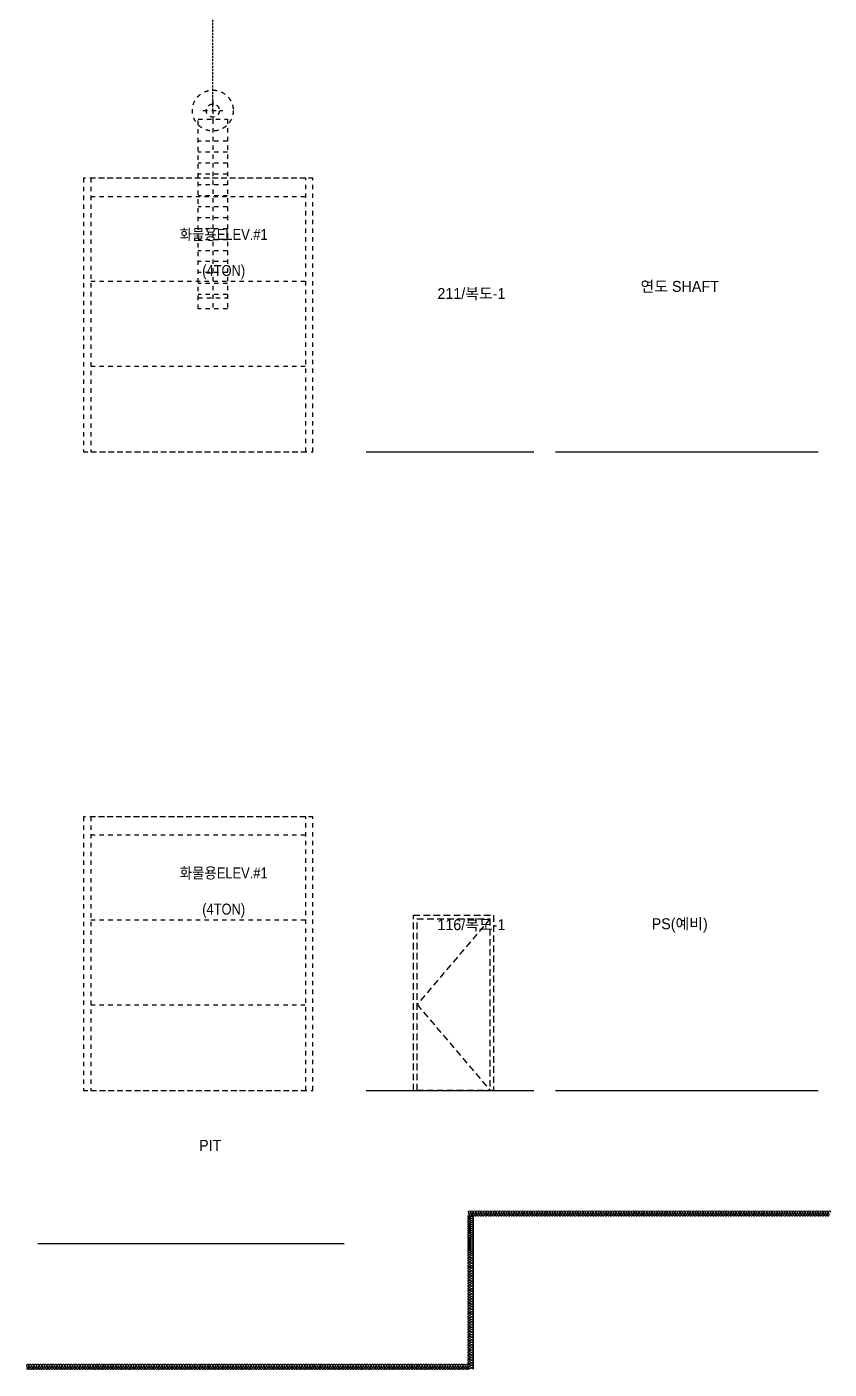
# Model space of a CAD drawing. Header units: millimetres. Extents: x -1320 to 172218, y -4077 to 50350.
# Drawn here: x 13050 to 24050, y -3820 to 14573 of the extents above; entities that cross this region are included whole.
import ezdxf
from ezdxf.enums import TextEntityAlignment as Align

# ---------------------------------------------------------------- set-up
doc = ezdxf.new("R2010")
doc.units = ezdxf.units.MM
doc.header["$LTSCALE"] = 60
for name, pattern in [('HID', [2.3, 1.5, -0.8]), ('HIDDEN', [2, 1, -1]), ('HIDDENX2', [0.75, 0.5, -0.25])]:
    doc.linetypes.add(name, pattern=pattern)
for name, color, linetype in [('8', 8, 'Continuous'), ('A-DOOR-ELE', 5, 'Continuous'), ('A-FIN', 6, 'Continuous'), ('A-무근', 4, 'Continuous'), ('HAT', 8, 'Continuous'), ('hidden', 9, 'HIDDENX2'), ('INSUL', 8, 'Continuous'), ('ISL', 251, 'Continuous')]:
    doc.layers.add(name, color=color, linetype=linetype)
doc.layers.add('NOPLOT-TEXT', color=11, linetype='Continuous', plot=False)
doc.styles.add('Gtx', font='')
doc.styles.get('Gtx').set_extended_font_data('Dotum')

# ---------------------------------------------------------------- blocks, each defined once
blk = doc.blocks.new('A$C7fb89312')
at = {"layer": 'A-DOOR-ELE', "linetype": 'HIDDEN'}
for p, q in [((100, 3500), (3046, 3500)), ((100, 2338), (3046, 2338)), ((100, 1172), (3046, 1172))]:
    blk.add_line(p, q, dxfattribs=at)
at = {"layer": 'A-DOOR-ELE', "linetype": 'HIDDEN', "elevation": 0}
for points in [[(0, 0), (3146, 0), (3146, 3750), (0, 3750)], [(100, 0), (3046, 0), (3046, 3750), (100, 3750)]]:
    blk.add_lwpolyline(points, close=True, dxfattribs=at)

msp = doc.modelspace()

# ---------------------------------------------------------------- linework, layer by layer
at = {"layer": '8', "linetype": 'HIDDEN'}
for p, q in [((15600, 13561), (15600, 13291)), ((15400, 13306), (15800, 13306)), ((15400, 10710), (15400, 13306)), ((15465, 13426), (15735, 13426)), ((15600, 13306), (15600, 10710)), ((15800, 13306), (15800, 10710)), ((15800, 13006), (15400, 13006)), ((15800, 12856), (15400, 12856)), ((15800, 12706), (15400, 12706)), ((15800, 12556), (15400, 12556)), ((15800, 12406), (15400, 12406)), ((15800, 12256), (15400, 12256)), ((15800, 12106), (15400, 12106)), ((15800, 11956), (15400, 11956)), ((15800, 11806), (15400, 11806)), ((15800, 11656), (15400, 11656)), ((15800, 11506), (15400, 11506)), ((15800, 11356), (15400, 11356)), ((15800, 11206), (15400, 11206)), ((15800, 11056), (15400, 11056)), ((15800, 10906), (15400, 10906)), ((15400, 10860), (15800, 10860)), ((15800, 10710), (15400, 10710))]:
    msp.add_line(p, q, dxfattribs=at)
for radius in [280, 90]:
    msp.add_circle((15600, 13426), radius, dxfattribs=at)
at = {"layer": 'A-FIN'}
for p, q in [((17700, 8750), (20000, 8750)), ((20300, 8750), (23900, 8750)), ((17700, 0), (20000, 0)), ((20300, 0), (23900, 0))]:
    msp.add_line(p, q, dxfattribs=at)
at = {"layer": 'A-무근'}
msp.add_line((13200, -2100), (17400, -2100), dxfattribs=at)
at = {"layer": 'HAT', "linetype": 'HID'}
msp.add_line((19450, 0, 0), (18350, 0), dxfattribs=at)
at = {"layer": 'HAT', "linetype": 'HID', "elevation": 0}
for points in [[(18350, 0), (18350, 2400), (19450, 2400), (19450, 0)], [(18400, 0), (18400, 2350), (19400, 2350), (19400, 0)], [(19400, 2350), (18400, 1175), (19400, 0)]]:
    msp.add_lwpolyline(points, dxfattribs=at)
at = {"layer": 'hidden'}
msp.add_line((15600, 13426), (15600, 48810), dxfattribs=at)
at = {"layer": 'INSUL'}
msp.add_line((19170, -1720), (19170, -3820), dxfattribs=at)
at = {"layer": 'ISL', "elevation": 0}
msp.add_lwpolyline([(19100, -1720, 0.004006), (19100, -1720, 0.524856), (19113, -1701), (19105, -1669, -1.449198), (19131, -1669), (19122, -1701, 0.524856), (19135, -1720, 0.524856), (19148, -1701), (19140, -1669, -1.449198), (19166, -1669), (19157, -1701, 0.524856), (19170, -1720, 0.524856), (19183, -1701), (19175, -1669, -1.449198), (19201, -1669), (19192, -1701, 0.524856), (19205, -1720, 0.524856), (19218, -1701), (19210, -1669, -1.449198), (19236, -1669), (19227, -1701, 0.524856), (19240, -1720, 0.524856), (19253, -1701), (19245, -1669, -1.449198), (19271, -1669), (19262, -1701, 0.524856), (19275, -1720, 0.524856), (19288, -1701), (19280, -1669, -1.449198), (19306, -1669), (19297, -1701, 0.524856), (19310, -1720, 0.524856), (19323, -1701), (19315, -1669, -1.449198), (19341, -1669), (19332, -1701, 0.524856), (19345, -1720, 0.524856), (19358, -1701), (19350, -1669, -1.449198), (19376, -1669), (19367, -1701, 0.524856), (19380, -1720, 0.524856), (19393, -1701), (19385, -1669, -1.449198), (19411, -1669), (19402, -1701, 0.524856), (19415, -1720, 0.524856), (19428, -1701), (19420, -1669, -1.449198), (19446, -1669), (19437, -1701, 0.524856), (19450, -1720, 0.524856), (19463, -1701), (19455, -1669, -1.449198), (19481, -1669), (19472, -1701, 0.524856), (19485, -1720, 0.524856), (19498, -1701), (19490, -1669, -1.449198), (19516, -1669), (19507, -1701, 0.524856), (19520, -1720, 0.524856), (19533, -1701), (19525, -1669, -1.449198), (19551, -1669), (19542, -1701, 0.524856), (19555, -1720, 0.524856), (19568, -1701), (19560, -1669, -1.449198), (19586, -1669), (19577, -1701, 0.524856), (19590, -1720, 0.524856), (19603, -1701), (19595, -1669, -1.449198), (19621, -1669), (19612, -1701, 0.524856), (19625, -1720, 0.524856), (19638, -1701), (19630, -1669, -1.449198), (19656, -1669), (19647, -1701, 0.524856), (19660, -1720, 0.524856), (19673, -1701), (19665, -1669, -1.449198), (19691, -1669), (19682, -1701, 0.524856), (19695, -1720, 0.524856), (19708, -1701), (19700, -1669, -1.449198), (19726, -1669), (19717, -1701, 0.524856), (19730, -1720, 0.524856), (19743, -1701), (19735, -1669, -1.449198), (19761, -1669), (19752, -1701, 0.524856), (19765, -1720, 0.524856), (19778, -1701), (19770, -1669, -1.449198), (19796, -1669), (19787, -1701, 0.524856), (19800, -1720, 0.524856), (19813, -1701), (19805, -1669, -1.449198), (19831, -1669), (19822, -1701, 0.524856), (19835, -1720, 0.524856), (19848, -1701), (19840, -1669, -1.449198), (19866, -1669), (19857, -1701, 0.524856), (19870, -1720, 0.524856), (19883, -1701), (19875, -1669, -1.449198), (19901, -1669), (19892, -1701, 0.524856), (19905, -1720, 0.524856), (19918, -1701), (19910, -1669, -1.449198), (19936, -1669), (19927, -1701, 0.524856), (19940, -1720, 0.524856), (19953, -1701), (19945, -1669, -1.449198), (19971, -1669), (19962, -1701, 0.524856), (19975, -1720, 0.524856), (19988, -1701), (19980, -1669, -1.449198), (20006, -1669), (19997, -1701, 0.524856), (20010, -1720, 0.524856), (20023, -1701), (20015, -1669, -1.449198), (20041, -1669), (20032, -1701, 0.524856), (20045, -1720, 0.524856), (20058, -1701), (20050, -1669, -1.449198), (20076, -1669), (20067, -1701, 0.524856), (20080, -1720, 0.524856), (20093, -1701), (20085, -1669, -1.449198), (20111, -1669), (20102, -1701, 0.524856), (20115, -1720, 0.524856), (20128, -1701), (20120, -1669, -1.449198), (20146, -1669), (20137, -1701, 0.524856), (20150, -1720, 0.524856), (20163, -1701), (20155, -1669, -1.449198), (20181, -1669), (20172, -1701, 0.524856), (20185, -1720, 0.524856), (20198, -1701), (20190, -1669, -1.449198), (20216, -1669), (20207, -1701, 0.524856), (20220, -1720, 0.524856), (20233, -1701), (20225, -1669, -1.449198), (20251, -1669), (20242, -1701, 0.524856), (20255, -1720, 0.524856), (20268, -1701), (20260, -1669, -1.449198), (20286, -1669), (20277, -1701, 0.524856), (20290, -1720, 0.524856), (20303, -1701), (20295, -1669, -1.449198), (20321, -1669), (20312, -1701, 0.524856), (20325, -1720, 0.524856), (20338, -1701), (20330, -1669, -1.449198), (20356, -1669), (20347, -1701, 0.524856), (20360, -1720, 0.524856), (20373, -1701), (20365, -1669, -1.449198), (20391, -1669), (20382, -1701, 0.524856), (20395, -1720, 0.524856), (20408, -1701), (20400, -1669, -1.449198), (20426, -1669), (20417, -1701, 0.524856), (20430, -1720, 0.524856), (20443, -1701), (20435, -1669, -1.449198), (20461, -1669), (20452, -1701, 0.524856), (20465, -1720, 0.524856), (20478, -1701), (20470, -1669, -1.449198), (20496, -1669), (20487, -1701, 0.524856), (20500, -1720, 0.524856), (20513, -1701), (20505, -1669, -1.449198), (20531, -1669), (20522, -1701, 0.524856), (20535, -1720, 0.524856), (20548, -1701), (20540, -1669, -1.449198), (20566, -1669), (20557, -1701, 0.524856), (20570, -1720, 0.524856), (20583, -1701), (20575, -1669, -1.449198), (20601, -1669), (20592, -1701, 0.524856), (20605, -1720, 0.524856), (20618, -1701), (20610, -1669, -1.449198), (20636, -1669), (20627, -1701, 0.524856), (20640, -1720, 0.524856), (20653, -1701), (20645, -1669, -1.449198), (20671, -1669), (20662, -1701, 0.524856), (20675, -1720, 0.524856), (20688, -1701), (20680, -1669, -1.449198), (20706, -1669), (20697, -1701, 0.524856), (20710, -1720, 0.524856), (20723, -1701), (20715, -1669, -1.449198), (20741, -1669), (20732, -1701, 0.524856), (20745, -1720, 0.524856), (20758, -1701), (20750, -1669, -1.449198), (20776, -1669), (20767, -1701, 0.524856), (20780, -1720, 0.524856), (20793, -1701), (20785, -1669, -1.449198), (20811, -1669), (20802, -1701, 0.524856), (20815, -1720, 0.524856), (20828, -1701), (20820, -1669, -1.449198), (20846, -1669), (20837, -1701, 0.524856), (20850, -1720, 0.524856), (20863, -1701), (20855, -1669, -1.449198), (20881, -1669), (20872, -1701, 0.524856), (20885, -1720, 0.524856), (20898, -1701), (20890, -1669, -1.449198), (20916, -1669), (20907, -1701, 0.524856), (20920, -1720, 0.524856), (20933, -1701), (20925, -1669, -1.449198), (20951, -1669), (20942, -1701, 0.524856), (20955, -1720, 0.524856), (20968, -1701), (20960, -1669, -1.449198), (20986, -1669), (20977, -1701, 0.524856), (20990, -1720, 0.524856), (21003, -1701), (20995, -1669, -1.449198), (21021, -1669), (21012, -1701, 0.524856), (21025, -1720, 0.524856), (21038, -1701), (21030, -1669, -1.449198), (21056, -1669), (21047, -1701, 0.524856), (21060, -1720, 0.524856), (21073, -1701), (21065, -1669, -1.449198), (21091, -1669), (21082, -1701, 0.524856), (21095, -1720, 0.524856), (21108, -1701), (21100, -1669, -1.449198), (21126, -1669), (21117, -1701, 0.524856), (21130, -1720, 0.524856), (21143, -1701), (21135, -1669, -1.449198), (21161, -1669), (21152, -1701, 0.524856), (21165, -1720, 0.524856), (21178, -1701), (21170, -1669, -1.449198), (21196, -1669), (21187, -1701, 0.524856), (21200, -1720, 0.524856), (21213, -1701), (21205, -1669, -1.449198), (21231, -1669), (21222, -1701, 0.524856), (21235, -1720, 0.524856), (21248, -1701), (21240, -1669, -1.449198), (21266, -1669), (21257, -1701, 0.524856), (21270, -1720, 0.524856), (21283, -1701), (21275, -1669, -1.449198), (21301, -1669), (21292, -1701, 0.524856), (21305, -1720, 0.524856), (21318, -1701), (21310, -1669, -1.449198), (21336, -1669), (21327, -1701, 0.524856), (21340, -1720, 0.524856), (21353, -1701), (21345, -1669, -1.449198), (21371, -1669), (21362, -1701, 0.524856), (21375, -1720, 0.524856), (21388, -1701), (21380, -1669, -1.449198), (21406, -1669), (21397, -1701, 0.524856), (21410, -1720, 0.524856), (21423, -1701), (21415, -1669, -1.449198), (21441, -1669), (21432, -1701, 0.524856), (21445, -1720, 0.524856), (21458, -1701), (21450, -1669, -1.449198), (21476, -1669), (21467, -1701, 0.524856), (21480, -1720, 0.524856), (21493, -1701), (21485, -1669, -1.449198), (21511, -1669), (21502, -1701, 0.524856), (21515, -1720, 0.524856), (21528, -1701), (21520, -1669, -1.449198), (21546, -1669), (21537, -1701, 0.524856), (21550, -1720, 0.524856), (21563, -1701), (21555, -1669, -1.449198), (21581, -1669), (21572, -1701, 0.524856), (21585, -1720, 0.524856), (21598, -1701), (21590, -1669, -1.449198), (21616, -1669), (21607, -1701, 0.524856), (21620, -1720, 0.524856), (21633, -1701), (21625, -1669, -1.449198), (21651, -1669), (21642, -1701, 0.524856), (21655, -1720, 0.524856), (21668, -1701), (21660, -1669, -1.449198), (21686, -1669), (21677, -1701, 0.524856), (21690, -1720, 0.524856), (21703, -1701), (21695, -1669, -1.449198), (21721, -1669), (21712, -1701, 0.524856), (21725, -1720, 0.524856), (21738, -1701), (21730, -1669, -1.449198), (21756, -1669), (21747, -1701, 0.524856), (21760, -1720, 0.524856), (21773, -1701), (21765, -1669, -1.449198), (21791, -1669), (21782, -1701, 0.524856), (21795, -1720, 0.524856), (21808, -1701), (21800, -1669, -1.449198), (21826, -1669), (21817, -1701, 0.524856), (21830, -1720, 0.524856), (21843, -1701), (21835, -1669, -1.449198), (21861, -1669), (21852, -1701, 0.524856), (21865, -1720, 0.524856), (21878, -1701), (21870, -1669, -1.449198), (21896, -1669), (21887, -1701, 0.524856), (21900, -1720, 0.524856), (21913, -1701), (21905, -1669, -1.449198), (21931, -1669), (21922, -1701, 0.524856), (21935, -1720, 0.524856), (21948, -1701), (21940, -1669, -1.449198), (21966, -1669), (21957, -1701, 0.524856), (21970, -1720, 0.524856), (21983, -1701), (21975, -1669, -1.449198), (22001, -1669), (21992, -1701, 0.524856), (22005, -1720, 0.524856), (22018, -1701), (22010, -1669, -1.449198), (22036, -1669), (22027, -1701, 0.524856), (22040, -1720, 0.524856), (22053, -1701), (22045, -1669, -1.449198), (22071, -1669), (22062, -1701, 0.524856), (22075, -1720, 0.524856), (22088, -1701), (22080, -1669, -1.449198), (22106, -1669), (22097, -1701, 0.524856), (22110, -1720, 0.524856), (22123, -1701), (22115, -1669, -1.449198), (22141, -1669), (22132, -1701, 0.524856), (22145, -1720, 0.524856), (22158, -1701), (22150, -1669, -1.449198), (22176, -1669), (22167, -1701, 0.524856), (22180, -1720, 0.524856), (22193, -1701), (22185, -1669, -1.449198), (22211, -1669), (22202, -1701, 0.524856), (22215, -1720, 0.524856), (22228, -1701), (22220, -1669, -1.449198), (22246, -1669), (22237, -1701, 0.524856), (22250, -1720, 0.524856), (22263, -1701), (22255, -1669, -1.449198), (22281, -1669), (22272, -1701, 0.524856), (22285, -1720, 0.524856), (22298, -1701), (22290, -1669, -1.449198), (22316, -1669), (22307, -1701, 0.524856), (22320, -1720, 0.524856), (22333, -1701), (22325, -1669, -1.449198), (22351, -1669), (22342, -1701, 0.524856), (22355, -1720, 0.524856), (22368, -1701), (22360, -1669, -1.449198), (22386, -1669), (22377, -1701, 0.524856), (22390, -1720, 0.524856), (22403, -1701), (22395, -1669, -1.449198), (22421, -1669), (22412, -1701, 0.524856), (22425, -1720, 0.524856), (22438, -1701), (22430, -1669, -1.449198), (22456, -1669), (22447, -1701, 0.524856), (22460, -1720, 0.524856), (22473, -1701), (22465, -1669, -1.449198), (22491, -1669), (22482, -1701, 0.524856), (22495, -1720, 0.524856), (22508, -1701), (22500, -1669, -1.449198), (22526, -1669), (22517, -1701, 0.524856), (22530, -1720, 0.524856), (22543, -1701), (22535, -1669, -1.449198), (22561, -1669), (22552, -1701, 0.524856), (22565, -1720, 0.524856), (22578, -1701), (22570, -1669, -1.449198), (22596, -1669), (22587, -1701, 0.524856), (22600, -1720, 0.524856), (22613, -1701), (22605, -1669, -1.449198), (22631, -1669), (22622, -1701, 0.524856), (22635, -1720, 0.524856), (22648, -1701), (22640, -1669, -1.449198), (22666, -1669), (22657, -1701, 0.524856), (22670, -1720, 0.524856), (22683, -1701), (22675, -1669, -1.449198), (22701, -1669), (22692, -1701, 0.524856), (22705, -1720, 0.524856), (22718, -1701), (22710, -1669, -1.449198), (22736, -1669), (22727, -1701, 0.524856), (22740, -1720, 0.524856), (22753, -1701), (22745, -1669, -1.449198), (22771, -1669), (22762, -1701, 0.524856), (22775, -1720, 0.524856), (22788, -1701), (22780, -1669, -1.449198), (22806, -1669), (22797, -1701, 0.524856), (22810, -1720, 0.524856), (22823, -1701), (22815, -1669, -1.449198), (22841, -1669), (22832, -1701, 0.524856), (22845, -1720, 0.524856), (22858, -1701), (22850, -1669, -1.449198), (22876, -1669), (22867, -1701, 0.524856), (22880, -1720, 0.524856), (22893, -1701), (22885, -1669, -1.449198), (22911, -1669), (22902, -1701, 0.524856), (22915, -1720, 0.524856), (22928, -1701), (22920, -1669, -1.449198), (22946, -1669), (22937, -1701, 0.524856), (22950, -1720, 0.524856), (22963, -1701), (22955, -1669, -1.449198), (22981, -1669), (22972, -1701, 0.524856), (22985, -1720, 0.524856), (22998, -1701), (22990, -1669, -1.449198), (23016, -1669), (23007, -1701, 0.524856), (23020, -1720, 0.524856), (23033, -1701), (23025, -1669, -1.449198), (23051, -1669), (23042, -1701, 0.524856), (23055, -1720, 0.524856), (23068, -1701), (23060, -1669, -1.449198), (23086, -1669), (23077, -1701, 0.524856), (23090, -1720, 0.524856), (23103, -1701), (23095, -1669, -1.449198), (23121, -1669), (23112, -1701, 0.524856), (23125, -1720, 0.524856), (23138, -1701), (23130, -1669, -1.449198), (23156, -1669), (23147, -1701, 0.524856), (23160, -1720, 0.524856), (23173, -1701), (23165, -1669, -1.449198), (23191, -1669), (23182, -1701, 0.524856), (23195, -1720, 0.524856), (23208, -1701), (23200, -1669, -1.449198), (23226, -1669), (23217, -1701, 0.524856), (23230, -1720, 0.524856), (23243, -1701), (23235, -1669, -1.449198), (23261, -1669), (23252, -1701, 0.524856), (23265, -1720, 0.524856), (23278, -1701), (23270, -1669, -1.449198), (23296, -1669), (23287, -1701, 0.524856), (23300, -1720, 0.524856), (23313, -1701), (23305, -1669, -1.449198), (23331, -1669), (23322, -1701, 0.524856), (23335, -1720, 0.524856), (23348, -1701), (23340, -1669, -1.449198), (23366, -1669), (23357, -1701, 0.524856), (23370, -1720, 0.524856), (23383, -1701), (23375, -1669, -1.449198), (23401, -1669), (23392, -1701, 0.524856), (23405, -1720, 0.524856), (23418, -1701), (23410, -1669, -1.449198), (23436, -1669), (23427, -1701, 0.524856), (23440, -1720, 0.524856), (23453, -1701), (23445, -1669, -1.449198), (23471, -1669), (23462, -1701, 0.524856), (23475, -1720, 0.524856), (23488, -1701), (23480, -1669, -1.449198), (23506, -1669), (23497, -1701, 0.524856), (23510, -1720, 0.524856), (23523, -1701), (23515, -1669, -1.449198), (23541, -1669), (23532, -1701, 0.524856), (23545, -1720, 0.524856), (23558, -1701), (23550, -1669, -1.449198), (23576, -1669), (23567, -1701, 0.524856), (23580, -1720, 0.524856), (23593, -1701), (23585, -1669, -1.449198), (23611, -1669), (23602, -1701, 0.524856), (23615, -1720, 0.524856), (23628, -1701), (23620, -1669, -1.449198), (23646, -1669), (23637, -1701, 0.524856), (23650, -1720, 0.524856), (23663, -1701), (23655, -1669, -1.449198), (23681, -1669), (23672, -1701, 0.524856), (23685, -1720, 0.524856), (23698, -1701), (23690, -1669, -1.449198), (23716, -1669), (23707, -1701, 0.524856), (23720, -1720, 0.524856), (23733, -1701), (23725, -1669, -1.449198), (23751, -1669), (23742, -1701, 0.524856), (23755, -1720, 0.524856), (23768, -1701), (23760, -1669, -1.449198), (23786, -1669), (23777, -1701, 0.524856), (23790, -1720, 0.524856), (23803, -1701), (23795, -1669, -1.449198), (23821, -1669), (23812, -1701, 0.524856), (23825, -1720, 0.524856), (23838, -1701), (23830, -1669, -1.449198), (23856, -1669), (23847, -1701, 0.524856), (23860, -1720, 0.524856), (23873, -1701), (23865, -1669, -1.449198), (23891, -1669), (23882, -1701, 0.524856), (23895, -1720, 0.524856), (23908, -1701), (23900, -1669, -1.449198), (23926, -1669), (23917, -1701, 0.524856), (23930, -1720, 0.524856), (23943, -1701), (23935, -1669, -1.449198), (23961, -1669), (23952, -1701, 0.524856), (23965, -1720, 0.524856), (23978, -1701), (23970, -1669, -1.449198), (23996, -1669), (23987, -1701, 0.524856), (24000, -1720, 0.524856), (24013, -1701), (24005, -1669, -1.449198), (24031, -1669), (24022, -1701, 0.524856), (24035, -1720, 0.524856), (24048, -1701), (24040, -1669, -1.449198), (24066, -1669)], format="xyb", dxfattribs=at)
at = {"layer": 'ISL'}
for points in [[(19170, -2245, 0.509267), (19153, -2233), (19117, -2243, -1.372593), (19117, -2219), (19153, -2229, 0.509267), (19170, -2217, 0.509267), (19153, -2205), (19117, -2215, -1.372593), (19117, -2191), (19153, -2201, 0.509267), (19170, -2189, 0.509267), (19153, -2177), (19117, -2187, -1.372593), (19117, -2163), (19153, -2173, 0.509267), (19170, -2161, 0.509267), (19153, -2149), (19117, -2159, -1.372593), (19117, -2135), (19153, -2145, 0.509267), (19170, -2133, 0.509267), (19153, -2121), (19117, -2131, -1.372593), (19117, -2107), (19153, -2117, 0.509267), (19170, -2105, 0.509267), (19153, -2093), (19117, -2103, -1.372593), (19117, -2079), (19153, -2089, 0.509267), (19170, -2077, 0.509267), (19153, -2065), (19117, -2075, -1.372593), (19117, -2051), (19153, -2061, 0.509267), (19170, -2049, 0.509267), (19153, -2037), (19117, -2047, -1.372593), (19117, -2023), (19153, -2033, 0.509267), (19170, -2021, 0.509267), (19153, -2009), (19117, -2019, -1.372593), (19117, -1995), (19153, -2005, 0.509267), (19170, -1993, 0.509267), (19153, -1981), (19117, -1991, -1.372593), (19117, -1967), (19153, -1977, 0.509267), (19170, -1965, 0.509267), (19153, -1953), (19117, -1963, -1.372593), (19117, -1939), (19153, -1949, 0.509267), (19170, -1937, 0.509267), (19153, -1925), (19117, -1935, -1.372593), (19117, -1911), (19153, -1921, 0.509267), (19170, -1909, 0.509267), (19153, -1897), (19117, -1907, -1.372593), (19117, -1883), (19153, -1893, 0.509267), (19170, -1881, 0.509267), (19153, -1869), (19117, -1879, -1.372593), (19117, -1855), (19153, -1865, 0.509267), (19170, -1853, 0.509267), (19153, -1841), (19117, -1851, -1.372593), (19117, -1827), (19153, -1837, 0.509267), (19170, -1825, 0.509267), (19153, -1813), (19117, -1823, -1.372593), (19117, -1799), (19153, -1809, 0.509267), (19170, -1797, 0.509267), (19153, -1785), (19117, -1795, -1.372593), (19117, -1771), (19153, -1781, 0.509267), (19170, -1769, 0.509267), (19153, -1757), (19117, -1767, -1.372593), (19117, -1743), (19153, -1753, 0.509267), (19170, -1741, 0.509267), (19153, -1729), (19117, -1739, -1.372593), (19117, -1715), (19153, -1725, 0.509267), (19170, -1713)], [(19170, -3820, 0.524856), (19151, -3807), (19119, -3816, -1.449198), (19119, -3789), (19151, -3798, 0.524856), (19170, -3785, 0.524856), (19151, -3772), (19119, -3781, -1.449198), (19119, -3754), (19151, -3763, 0.524856), (19170, -3750, 0.524856), (19151, -3737), (19119, -3746, -1.449198), (19119, -3719), (19151, -3728, 0.524856), (19170, -3715, 0.524856), (19151, -3702), (19119, -3711, -1.449198), (19119, -3684), (19151, -3693, 0.524856), (19170, -3680, 0.524856), (19151, -3667), (19119, -3676, -1.449198), (19119, -3649), (19151, -3658, 0.524856), (19170, -3645, 0.524856), (19151, -3632), (19119, -3641, -1.449198), (19119, -3614), (19151, -3623, 0.524856), (19170, -3610, 0.524856), (19151, -3597), (19119, -3606, -1.449198), (19119, -3579), (19151, -3588, 0.524856), (19170, -3575, 0.524856), (19151, -3562), (19119, -3571, -1.449198), (19119, -3544), (19151, -3553, 0.524856), (19170, -3540, 0.524856), (19151, -3527), (19119, -3536, -1.449198), (19119, -3509), (19151, -3518, 0.524856), (19170, -3505, 0.524856), (19151, -3492), (19119, -3501, -1.449198), (19119, -3474), (19151, -3483, 0.524856), (19170, -3470, 0.524856), (19151, -3457), (19119, -3466, -1.449198), (19119, -3439), (19151, -3448, 0.524856), (19170, -3435, 0.524856), (19151, -3422), (19119, -3431, -1.449198), (19119, -3404), (19151, -3413, 0.524856), (19170, -3400, 0.524856), (19151, -3387), (19119, -3396, -1.449198), (19119, -3369), (19151, -3378, 0.524856), (19170, -3365, 0.524856), (19151, -3352), (19119, -3361, -1.449198), (19119, -3334), (19151, -3343, 0.524856), (19170, -3330, 0.524856), (19151, -3317), (19119, -3326, -1.449198), (19119, -3299), (19151, -3308, 0.524856), (19170, -3295, 0.524856), (19151, -3282), (19119, -3291, -1.449198), (19119, -3264), (19151, -3273, 0.524856), (19170, -3260, 0.524856), (19151, -3247), (19119, -3256, -1.449198), (19119, -3229), (19151, -3238, 0.524856), (19170, -3225, 0.524856), (19151, -3212), (19119, -3221, -1.449198), (19119, -3194), (19151, -3203, 0.524856), (19170, -3190, 0.524856), (19151, -3177), (19119, -3186, -1.449198), (19119, -3159), (19151, -3168, 0.524856), (19170, -3155, 0.524856), (19151, -3142), (19119, -3151, -1.449198), (19119, -3124), (19151, -3133, 0.524856), (19170, -3120, 0.524856), (19151, -3107), (19119, -3116, -1.449198), (19119, -3089), (19151, -3098, 0.524856), (19170, -3085, 0.524856), (19151, -3072), (19119, -3081, -1.449198), (19119, -3054), (19151, -3063, 0.524856), (19170, -3050, 0.524856), (19151, -3037), (19119, -3046, -1.449198), (19119, -3019), (19151, -3028, 0.524856), (19170, -3015, 0.524856), (19151, -3002), (19119, -3011, -1.449198), (19119, -2984), (19151, -2993, 0.524856), (19170, -2980, 0.524856), (19151, -2967), (19119, -2976, -1.449198), (19119, -2949), (19151, -2958, 0.524856), (19170, -2945, 0.524856), (19151, -2932), (19119, -2941, -1.449198), (19119, -2914), (19151, -2923, 0.524856), (19170, -2910, 0.524856), (19151, -2897), (19119, -2906, -1.449198), (19119, -2879), (19151, -2888, 0.524856), (19170, -2875, 0.524856), (19151, -2862), (19119, -2871, -1.449198), (19119, -2844), (19151, -2853, 0.524856), (19170, -2840, 0.524856), (19151, -2827), (19119, -2836, -1.449198), (19119, -2809), (19151, -2818, 0.524856), (19170, -2805, 0.524856), (19151, -2792), (19119, -2801, -1.449198), (19119, -2774), (19151, -2783, 0.524856), (19170, -2770, 0.524856), (19151, -2757), (19119, -2766, -1.449198), (19119, -2739), (19151, -2748, 0.524856), (19170, -2735, 0.524856), (19151, -2722), (19119, -2731, -1.449198), (19119, -2704), (19151, -2713, 0.524856), (19170, -2700, 0.524856), (19151, -2687), (19119, -2696, -1.449198), (19119, -2669), (19151, -2678, 0.524856), (19170, -2665, 0.524856), (19151, -2652), (19119, -2661, -1.449198), (19119, -2634), (19151, -2643, 0.524856), (19170, -2630, 0.524856), (19151, -2617), (19119, -2626, -1.449198), (19119, -2599), (19151, -2608, 0.524856), (19170, -2595, 0.524856), (19151, -2582), (19119, -2591, -1.449198), (19119, -2564), (19151, -2573, 0.524856), (19170, -2560, 0.524856), (19151, -2547), (19119, -2556, -1.449198), (19119, -2529), (19151, -2538, 0.524856), (19170, -2525, 0.524856), (19151, -2512), (19119, -2521, -1.449198), (19119, -2494), (19151, -2503, 0.524856), (19170, -2490, 0.524856), (19151, -2477), (19119, -2486, -1.449198), (19119, -2459), (19151, -2468, 0.524856), (19170, -2455, 0.524856), (19151, -2442), (19119, -2451, -1.449198), (19119, -2424), (19151, -2433, 0.524856), (19170, -2420, 0.524856), (19151, -2407), (19119, -2416, -1.449198), (19119, -2389), (19151, -2398, 0.524856), (19170, -2385, 0.524856), (19151, -2372), (19119, -2381, -1.449198), (19119, -2354), (19151, -2363, 0.524856), (19170, -2350, 0.524856), (19151, -2337), (19119, -2346, -1.449198), (19119, -2319), (19151, -2328, 0.524856), (19170, -2315, 0.524856), (19151, -2302), (19119, -2311, -1.449198), (19119, -2284), (19151, -2293, 0.524856), (19170, -2280, 0.524856), (19151, -2267), (19119, -2276, -1.449198), (19119, -2249), (19151, -2258, 0.524856), (19170, -2245)], [(13045, -3820, 0.524856), (13058, -3801), (13049, -3769, -1.449198), (13076, -3769), (13067, -3801, 0.524856), (13080, -3820, 0.524856), (13093, -3801), (13084, -3769, -1.449198), (13111, -3769), (13102, -3801, 0.524856), (13115, -3820, 0.524856), (13128, -3801), (13119, -3769, -1.449198), (13146, -3769), (13137, -3801, 0.524856), (13150, -3820, 0.524856), (13163, -3801), (13154, -3769, -1.449198), (13181, -3769), (13172, -3801, 0.524856), (13185, -3820, 0.524856), (13198, -3801), (13189, -3769, -1.449198), (13216, -3769), (13207, -3801, 0.524856), (13220, -3820, 0.524856), (13233, -3801), (13224, -3769, -1.449198), (13251, -3769), (13242, -3801, 0.524856), (13255, -3820, 0.524856), (13268, -3801), (13259, -3769, -1.449198), (13286, -3769), (13277, -3801, 0.524856), (13290, -3820, 0.524856), (13303, -3801), (13294, -3769, -1.449198), (13321, -3769), (13312, -3801, 0.524856), (13325, -3820, 0.524856), (13338, -3801), (13329, -3769, -1.449198), (13356, -3769), (13347, -3801, 0.524856), (13360, -3820, 0.524856), (13373, -3801), (13364, -3769, -1.449198), (13391, -3769), (13382, -3801, 0.524856), (13395, -3820, 0.524856), (13408, -3801), (13399, -3769, -1.449198), (13426, -3769), (13417, -3801, 0.524856), (13430, -3820, 0.524856), (13443, -3801), (13434, -3769, -1.449198), (13461, -3769), (13452, -3801, 0.524856), (13465, -3820, 0.524856), (13478, -3801), (13469, -3769, -1.449198), (13496, -3769), (13487, -3801, 0.524856), (13500, -3820, 0.524856), (13513, -3801), (13504, -3769, -1.449198), (13531, -3769), (13522, -3801, 0.524856), (13535, -3820, 0.524856), (13548, -3801), (13539, -3769, -1.449198), (13566, -3769), (13557, -3801, 0.524856), (13570, -3820, 0.524856), (13583, -3801), (13574, -3769, -1.449198), (13601, -3769), (13592, -3801, 0.524856), (13605, -3820, 0.524856), (13618, -3801), (13609, -3769, -1.449198), (13636, -3769), (13627, -3801, 0.524856), (13640, -3820, 0.524856), (13653, -3801), (13644, -3769, -1.449198), (13671, -3769), (13662, -3801, 0.524856), (13675, -3820, 0.524856), (13688, -3801), (13679, -3769, -1.449198), (13706, -3769), (13697, -3801, 0.524856), (13710, -3820, 0.524856), (13723, -3801), (13714, -3769, -1.449198), (13741, -3769), (13732, -3801, 0.524856), (13745, -3820, 0.524856), (13758, -3801), (13749, -3769, -1.449198), (13776, -3769), (13767, -3801, 0.524856), (13780, -3820, 0.524856), (13793, -3801), (13784, -3769, -1.449198), (13811, -3769), (13802, -3801, 0.524856), (13815, -3820, 0.524856), (13828, -3801), (13819, -3769, -1.449198), (13846, -3769), (13837, -3801, 0.524856), (13850, -3820, 0.524856), (13863, -3801), (13854, -3769, -1.449198), (13881, -3769), (13872, -3801, 0.524856), (13885, -3820, 0.524856), (13898, -3801), (13889, -3769, -1.449198), (13916, -3769), (13907, -3801, 0.524856), (13920, -3820, 0.524856), (13933, -3801), (13924, -3769, -1.449198), (13951, -3769), (13942, -3801, 0.524856), (13955, -3820, 0.524856), (13968, -3801), (13959, -3769, -1.449198), (13986, -3769), (13977, -3801, 0.524856), (13990, -3820, 0.524856), (14003, -3801), (13994, -3769, -1.449198), (14021, -3769), (14012, -3801, 0.524856), (14025, -3820, 0.524856), (14038, -3801), (14029, -3769, -1.449198), (14056, -3769), (14047, -3801, 0.524856), (14060, -3820, 0.524856), (14073, -3801), (14064, -3769, -1.449198), (14091, -3769), (14082, -3801, 0.524856), (14095, -3820, 0.524856), (14108, -3801), (14099, -3769, -1.449198), (14126, -3769), (14117, -3801, 0.524856), (14130, -3820, 0.524856), (14143, -3801), (14134, -3769, -1.449198), (14161, -3769), (14152, -3801, 0.524856), (14165, -3820, 0.524856), (14178, -3801), (14169, -3769, -1.449198), (14196, -3769), (14187, -3801, 0.524856), (14200, -3820, 0.524856), (14213, -3801), (14204, -3769, -1.449198), (14231, -3769), (14222, -3801, 0.524856), (14235, -3820, 0.524856), (14248, -3801), (14239, -3769, -1.449198), (14266, -3769), (14257, -3801, 0.524856), (14270, -3820, 0.524856), (14283, -3801), (14274, -3769, -1.449198), (14301, -3769), (14292, -3801, 0.524856), (14305, -3820, 0.524856), (14318, -3801), (14309, -3769, -1.449198), (14336, -3769), (14327, -3801, 0.524856), (14340, -3820, 0.524856), (14353, -3801), (14344, -3769, -1.449198), (14371, -3769), (14362, -3801, 0.524856), (14375, -3820, 0.524856), (14388, -3801), (14379, -3769, -1.449198), (14406, -3769), (14397, -3801, 0.524856), (14410, -3820, 0.524856), (14423, -3801), (14414, -3769, -1.449198), (14441, -3769), (14432, -3801, 0.524856), (14445, -3820, 0.524856), (14458, -3801), (14449, -3769, -1.449198), (14476, -3769), (14467, -3801, 0.524856), (14480, -3820, 0.524856), (14493, -3801), (14484, -3769, -1.449198), (14511, -3769), (14502, -3801, 0.524856), (14515, -3820, 0.524856), (14528, -3801), (14519, -3769, -1.449198), (14546, -3769), (14537, -3801, 0.524856), (14550, -3820, 0.524856), (14563, -3801), (14554, -3769, -1.449198), (14581, -3769), (14572, -3801, 0.524856), (14585, -3820, 0.524856), (14598, -3801), (14589, -3769, -1.449198), (14616, -3769), (14607, -3801, 0.524856), (14620, -3820, 0.524856), (14633, -3801), (14624, -3769, -1.449198), (14651, -3769), (14642, -3801, 0.524856), (14655, -3820, 0.524856), (14668, -3801), (14659, -3769, -1.449198), (14686, -3769), (14677, -3801, 0.524856), (14690, -3820, 0.524856), (14703, -3801), (14694, -3769, -1.449198), (14721, -3769), (14712, -3801, 0.524856), (14725, -3820, 0.524856), (14738, -3801), (14729, -3769, -1.449198), (14756, -3769), (14747, -3801, 0.524856), (14760, -3820, 0.524856), (14773, -3801), (14764, -3769, -1.449198), (14791, -3769), (14782, -3801, 0.524856), (14795, -3820, 0.524856), (14808, -3801), (14799, -3769, -1.449198), (14826, -3769), (14817, -3801, 0.524856), (14830, -3820, 0.524856), (14843, -3801), (14834, -3769, -1.449198), (14861, -3769), (14852, -3801, 0.524856), (14865, -3820, 0.524856), (14878, -3801), (14869, -3769, -1.449198), (14896, -3769), (14887, -3801, 0.524856), (14900, -3820, 0.524856), (14913, -3801), (14904, -3769, -1.449198), (14931, -3769), (14922, -3801, 0.524856), (14935, -3820, 0.524856), (14948, -3801), (14939, -3769, -1.449198), (14966, -3769), (14957, -3801, 0.524856), (14970, -3820, 0.524856), (14983, -3801), (14974, -3769, -1.449198), (15001, -3769), (14992, -3801, 0.524856), (15005, -3820, 0.524856), (15018, -3801), (15009, -3769, -1.449198), (15036, -3769), (15027, -3801, 0.524856), (15040, -3820, 0.524856), (15053, -3801), (15044, -3769, -1.449198), (15071, -3769), (15062, -3801, 0.524856), (15075, -3820, 0.524856), (15088, -3801), (15079, -3769, -1.449198), (15106, -3769), (15097, -3801, 0.524856), (15110, -3820, 0.524856), (15123, -3801), (15114, -3769, -1.449198), (15141, -3769), (15132, -3801, 0.524856), (15145, -3820, 0.524856), (15158, -3801), (15149, -3769, -1.449198), (15176, -3769), (15167, -3801, 0.524856), (15180, -3820, 0.524856), (15193, -3801), (15184, -3769, -1.449198), (15211, -3769), (15202, -3801, 0.524856), (15215, -3820, 0.524856), (15228, -3801), (15219, -3769, -1.449198), (15246, -3769), (15237, -3801, 0.524856), (15250, -3820, 0.524856), (15263, -3801), (15254, -3769, -1.449198), (15281, -3769), (15272, -3801, 0.524856), (15285, -3820, 0.524856), (15298, -3801), (15289, -3769, -1.449198), (15316, -3769), (15307, -3801, 0.524856), (15320, -3820, 0.524856), (15333, -3801), (15324, -3769, -1.449198), (15351, -3769), (15342, -3801, 0.524856), (15355, -3820, 0.524856), (15368, -3801), (15359, -3769, -1.449198), (15386, -3769), (15377, -3801, 0.524856), (15390, -3820, 0.524856), (15403, -3801), (15394, -3769, -1.449198), (15421, -3769), (15412, -3801, 0.524856), (15425, -3820, 0.524856), (15438, -3801), (15429, -3769, -1.449198), (15456, -3769), (15447, -3801, 0.524856), (15460, -3820, 0.524856), (15473, -3801), (15464, -3769, -1.449198), (15491, -3769), (15482, -3801, 0.524856), (15495, -3820, 0.524856), (15508, -3801), (15499, -3769, -1.449198), (15526, -3769), (15517, -3801, 0.524856), (15530, -3820, 0.524856), (15543, -3801), (15534, -3769, -1.449198), (15561, -3769), (15552, -3801, 0.524856), (15565, -3820, 0.524856), (15578, -3801), (15569, -3769, -1.449198), (15596, -3769), (15587, -3801, 0.524856), (15600, -3820, 0.524856), (15613, -3801), (15604, -3769, -1.449198), (15631, -3769), (15622, -3801, 0.524856), (15635, -3820, 0.524856), (15648, -3801), (15639, -3769, -1.449198), (15666, -3769), (15657, -3801, 0.524856), (15670, -3820, 0.524856), (15683, -3801), (15674, -3769, -1.449198), (15701, -3769), (15692, -3801, 0.524856), (15705, -3820, 0.524856), (15718, -3801), (15709, -3769, -1.449198), (15736, -3769), (15727, -3801, 0.524856), (15740, -3820, 0.524856), (15753, -3801), (15744, -3769, -1.449198), (15771, -3769), (15762, -3801, 0.524856), (15775, -3820, 0.524856), (15788, -3801), (15779, -3769, -1.449198), (15806, -3769), (15797, -3801, 0.524856), (15810, -3820, 0.524856), (15823, -3801), (15814, -3769, -1.449198), (15841, -3769), (15832, -3801, 0.524856), (15845, -3820, 0.524856), (15858, -3801), (15849, -3769, -1.449198), (15876, -3769), (15867, -3801, 0.524856), (15880, -3820, 0.524856), (15893, -3801), (15884, -3769, -1.449198), (15911, -3769), (15902, -3801, 0.524856), (15915, -3820, 0.524856), (15928, -3801), (15919, -3769, -1.449198), (15946, -3769), (15937, -3801, 0.524856), (15950, -3820, 0.524856), (15963, -3801), (15954, -3769, -1.449198), (15981, -3769), (15972, -3801, 0.524856), (15985, -3820, 0.524856), (15998, -3801), (15989, -3769, -1.449198), (16016, -3769), (16007, -3801, 0.524856), (16020, -3820, 0.524856), (16033, -3801), (16024, -3769, -1.449198), (16051, -3769), (16042, -3801, 0.524856), (16055, -3820, 0.524856), (16068, -3801), (16059, -3769, -1.449198), (16086, -3769), (16077, -3801, 0.524856), (16090, -3820, 0.524856), (16103, -3801), (16094, -3769, -1.449198), (16121, -3769), (16112, -3801, 0.524856), (16125, -3820, 0.524856), (16138, -3801), (16129, -3769, -1.449198), (16156, -3769), (16147, -3801, 0.524856), (16160, -3820, 0.524856), (16173, -3801), (16164, -3769, -1.449198), (16191, -3769), (16182, -3801, 0.524856), (16195, -3820, 0.524856), (16208, -3801), (16199, -3769, -1.449198), (16226, -3769), (16217, -3801, 0.524856), (16230, -3820, 0.524856), (16243, -3801), (16234, -3769, -1.449198), (16261, -3769), (16252, -3801, 0.524856), (16265, -3820, 0.524856), (16278, -3801), (16269, -3769, -1.449198), (16296, -3769), (16287, -3801, 0.524856), (16300, -3820, 0.524856), (16313, -3801), (16304, -3769, -1.449198), (16331, -3769), (16322, -3801, 0.524856), (16335, -3820, 0.524856), (16348, -3801), (16339, -3769, -1.449198), (16366, -3769), (16357, -3801, 0.524856), (16370, -3820, 0.524856), (16383, -3801), (16374, -3769, -1.449198), (16401, -3769), (16392, -3801, 0.524856), (16405, -3820, 0.524856), (16418, -3801), (16409, -3769, -1.449198), (16436, -3769), (16427, -3801, 0.524856), (16440, -3820, 0.524856), (16453, -3801), (16444, -3769, -1.449198), (16471, -3769), (16462, -3801, 0.524856), (16475, -3820, 0.524856), (16488, -3801), (16479, -3769, -1.449198), (16506, -3769), (16497, -3801, 0.524856), (16510, -3820, 0.524856), (16523, -3801), (16514, -3769, -1.449198), (16541, -3769), (16532, -3801, 0.524856), (16545, -3820, 0.524856), (16558, -3801), (16549, -3769, -1.449198), (16576, -3769), (16567, -3801, 0.524856), (16580, -3820, 0.524856), (16593, -3801), (16584, -3769, -1.449198), (16611, -3769), (16602, -3801, 0.524856), (16615, -3820, 0.524856), (16628, -3801), (16619, -3769, -1.449198), (16646, -3769), (16637, -3801, 0.524856), (16650, -3820, 0.524856), (16663, -3801), (16654, -3769, -1.449198), (16681, -3769), (16672, -3801, 0.524856), (16685, -3820, 0.524856), (16698, -3801), (16689, -3769, -1.449198), (16716, -3769), (16707, -3801, 0.524856), (16720, -3820, 0.524856), (16733, -3801), (16724, -3769, -1.449198), (16751, -3769), (16742, -3801, 0.524856), (16755, -3820, 0.524856), (16768, -3801), (16759, -3769, -1.449198), (16786, -3769), (16777, -3801, 0.524856), (16790, -3820, 0.524856), (16803, -3801), (16794, -3769, -1.449198), (16821, -3769), (16812, -3801, 0.524856), (16825, -3820, 0.524856), (16838, -3801), (16829, -3769, -1.449198), (16856, -3769), (16847, -3801, 0.524856), (16860, -3820, 0.524856), (16873, -3801), (16864, -3769, -1.449198), (16891, -3769), (16882, -3801, 0.524856), (16895, -3820, 0.524856), (16908, -3801), (16899, -3769, -1.449198), (16926, -3769), (16917, -3801, 0.524856), (16930, -3820, 0.524856), (16943, -3801), (16934, -3769, -1.449198), (16961, -3769), (16952, -3801, 0.524856), (16965, -3820, 0.524856), (16978, -3801), (16969, -3769, -1.449198), (16996, -3769), (16987, -3801, 0.524856), (17000, -3820, 0.524856), (17013, -3801), (17004, -3769, -1.449198), (17031, -3769), (17022, -3801, 0.524856), (17035, -3820, 0.524856), (17048, -3801), (17039, -3769, -1.449198), (17066, -3769), (17057, -3801, 0.524856), (17070, -3820, 0.524856), (17083, -3801), (17074, -3769, -1.449198), (17101, -3769), (17092, -3801, 0.524856), (17105, -3820, 0.524856), (17118, -3801), (17109, -3769, -1.449198), (17136, -3769), (17127, -3801, 0.524856), (17140, -3820, 0.524856), (17153, -3801), (17144, -3769, -1.449198), (17171, -3769), (17162, -3801, 0.524856), (17175, -3820, 0.524856), (17188, -3801), (17179, -3769, -1.449198), (17206, -3769), (17197, -3801, 0.524856), (17210, -3820, 0.524856), (17223, -3801), (17214, -3769, -1.449198), (17241, -3769), (17232, -3801, 0.524856), (17245, -3820, 0.524856), (17258, -3801), (17249, -3769, -1.449198), (17276, -3769), (17267, -3801, 0.524856), (17280, -3820, 0.524856), (17293, -3801), (17284, -3769, -1.449198), (17311, -3769), (17302, -3801, 0.524856), (17315, -3820, 0.524856), (17328, -3801), (17319, -3769, -1.449198), (17346, -3769), (17337, -3801, 0.524856), (17350, -3820, 0.524856), (17363, -3801), (17354, -3769, -1.449198), (17381, -3769), (17372, -3801, 0.524856), (17385, -3820, 0.524856), (17398, -3801), (17389, -3769, -1.449198), (17416, -3769), (17407, -3801, 0.524856), (17420, -3820, 0.524856), (17433, -3801), (17424, -3769, -1.449198), (17451, -3769), (17442, -3801, 0.524856), (17455, -3820, 0.524856), (17468, -3801), (17459, -3769, -1.449198), (17486, -3769), (17477, -3801, 0.524856), (17490, -3820, 0.524856), (17503, -3801), (17494, -3769, -1.449198), (17521, -3769), (17512, -3801, 0.524856), (17525, -3820, 0.524856), (17538, -3801), (17529, -3769, -1.449198), (17556, -3769), (17547, -3801, 0.524856), (17560, -3820, 0.524856), (17573, -3801), (17564, -3769, -1.449198), (17591, -3769), (17582, -3801, 0.524856), (17595, -3820, 0.524856), (17608, -3801), (17599, -3769, -1.449198), (17626, -3769), (17617, -3801, 0.524856), (17630, -3820, 0.524856), (17643, -3801), (17634, -3769, -1.449198), (17661, -3769), (17652, -3801, 0.524856), (17665, -3820, 0.524856), (17678, -3801), (17669, -3769, -1.449198), (17696, -3769), (17687, -3801, 0.524856), (17700, -3820, 0.524856), (17713, -3801), (17704, -3769, -1.449198), (17731, -3769), (17722, -3801, 0.524856), (17735, -3820, 0.524856), (17748, -3801), (17739, -3769, -1.449198), (17766, -3769), (17757, -3801, 0.524856), (17770, -3820, 0.524856), (17783, -3801), (17774, -3769, -1.449198), (17801, -3769), (17792, -3801, 0.524856), (17805, -3820, 0.524856), (17818, -3801), (17809, -3769, -1.449198), (17836, -3769), (17827, -3801, 0.524856), (17840, -3820, 0.524856), (17853, -3801), (17844, -3769, -1.449198), (17871, -3769), (17862, -3801, 0.524856), (17875, -3820, 0.524856), (17888, -3801), (17879, -3769, -1.449198), (17906, -3769), (17897, -3801, 0.524856), (17910, -3820, 0.524856), (17923, -3801), (17914, -3769, -1.449198), (17941, -3769), (17932, -3801, 0.524856), (17945, -3820, 0.524856), (17958, -3801), (17949, -3769, -1.449198), (17976, -3769), (17967, -3801, 0.524856), (17980, -3820, 0.524856), (17993, -3801), (17984, -3769, -1.449198), (18011, -3769), (18002, -3801, 0.524856), (18015, -3820, 0.524856), (18028, -3801), (18019, -3769, -1.449198), (18046, -3769), (18037, -3801, 0.524856), (18050, -3820, 0.524856), (18063, -3801), (18054, -3769, -1.449198), (18081, -3769), (18072, -3801, 0.524856), (18085, -3820, 0.524856), (18098, -3801), (18089, -3769, -1.449198), (18116, -3769), (18107, -3801, 0.524856), (18120, -3820, 0.524856), (18133, -3801), (18124, -3769, -1.449198), (18151, -3769), (18142, -3801, 0.524856), (18155, -3820, 0.524856), (18168, -3801), (18159, -3769, -1.449198), (18186, -3769), (18177, -3801, 0.524856), (18190, -3820, 0.524856), (18203, -3801), (18194, -3769, -1.449198), (18221, -3769), (18212, -3801, 0.524856), (18225, -3820, 0.524856), (18238, -3801), (18229, -3769, -1.449198), (18256, -3769), (18247, -3801, 0.524856), (18260, -3820, 0.524856), (18273, -3801), (18264, -3769, -1.449198), (18291, -3769), (18282, -3801, 0.524856), (18295, -3820, 0.524856), (18308, -3801), (18299, -3769, -1.449198), (18326, -3769), (18317, -3801, 0.524856), (18330, -3820, 0.524856), (18343, -3801), (18334, -3769, -1.449198), (18361, -3769), (18352, -3801, 0.524856), (18365, -3820, 0.524856), (18378, -3801), (18369, -3769, -1.449198), (18396, -3769), (18387, -3801, 0.524856), (18400, -3820, 0.524856), (18413, -3801), (18404, -3769, -1.449198), (18431, -3769), (18422, -3801, 0.524856), (18435, -3820, 0.524856), (18448, -3801), (18439, -3769, -1.449198), (18466, -3769), (18457, -3801, 0.524856), (18470, -3820, 0.524856), (18483, -3801), (18474, -3769, -1.449198), (18501, -3769), (18492, -3801, 0.524856), (18505, -3820, 0.524856), (18518, -3801), (18509, -3769, -1.449198), (18536, -3769), (18527, -3801, 0.524856), (18540, -3820, 0.524856), (18553, -3801), (18544, -3769, -1.449198), (18571, -3769), (18562, -3801, 0.524856), (18575, -3820, 0.524856), (18588, -3801), (18579, -3769, -1.449198), (18606, -3769), (18597, -3801, 0.524856), (18610, -3820, 0.524856), (18623, -3801), (18614, -3769, -1.449198), (18641, -3769), (18632, -3801, 0.524856), (18645, -3820, 0.524856), (18658, -3801), (18649, -3769, -1.449198), (18676, -3769), (18667, -3801, 0.524856), (18680, -3820, 0.524856), (18693, -3801), (18684, -3769, -1.449198), (18711, -3769), (18702, -3801, 0.524856), (18715, -3820, 0.524856), (18728, -3801), (18719, -3769, -1.449198), (18746, -3769), (18737, -3801, 0.524856), (18750, -3820, 0.524856), (18763, -3801), (18754, -3769, -1.449198), (18781, -3769), (18772, -3801, 0.524856), (18785, -3820, 0.524856), (18798, -3801), (18789, -3769, -1.449198), (18816, -3769), (18807, -3801, 0.524856), (18820, -3820, 0.524856), (18833, -3801), (18824, -3769, -1.449198), (18851, -3769), (18842, -3801, 0.524856), (18855, -3820, 0.524856), (18868, -3801), (18859, -3769, -1.449198), (18886, -3769), (18877, -3801, 0.524856), (18890, -3820, 0.524856), (18903, -3801), (18894, -3769, -1.449198), (18921, -3769), (18912, -3801, 0.524856), (18925, -3820, 0.524856), (18938, -3801), (18929, -3769, -1.449198), (18956, -3769), (18947, -3801, 0.524856), (18960, -3820, 0.524856), (18973, -3801), (18964, -3769, -1.449198), (18991, -3769), (18982, -3801, 0.524856), (18995, -3820, 0.524856), (19008, -3801), (18999, -3769, -1.449198), (19026, -3769), (19017, -3801, 0.524856), (19030, -3820, 0.524856), (19043, -3801), (19034, -3769, -1.449198), (19061, -3769), (19052, -3801, 0.524856), (19065, -3820, 0.524856), (19078, -3801), (19069, -3769, -1.449198), (19096, -3769), (19087, -3801, 0.524856), (19100, -3820, 0.000023), (19100, -3820, 0.000023)]]:
    msp.add_lwpolyline(points, format="xyb", dxfattribs=at)

# ---------------------------------------------------------------- block references
at = {"layer": 'A-DOOR-ELE'}
for p in [(13827, 8750), (13827, 0)]:
    msp.add_blockref('A$C7fb89312', p, dxfattribs=at)

# ---------------------------------------------------------------- texts
at = {"layer": 'NOPLOT-TEXT', "style": 'Gtx', "width": 0.9}
for s, p in [('화물용ELEV.#1', (15749, 11729, 0)), ('(4TON)', (15749, 11234, 0)), ('화물용ELEV.#1', (15749, 2979, 0)), ('(4TON)', (15749, 2484, 0))]:
    msp.add_text(s, height=150, dxfattribs=at).set_placement(p, align=Align.MIDDLE_CENTER)
at = {"layer": 'NOPLOT-TEXT', "style": 'Gtx'}
for s, p in [('연도 SHAFT', (22001, 11020)), ('211/복도-1', (19145, 10918)), ('116/복도-1', (19145, 2270)), ('PS(예비)', (22001, 2270)), ('PIT', (15565, -754))]:
    msp.add_text(s, height=150, dxfattribs=at).set_placement(p, align=Align.MIDDLE)

doc.saveas('drawing.dxf')
